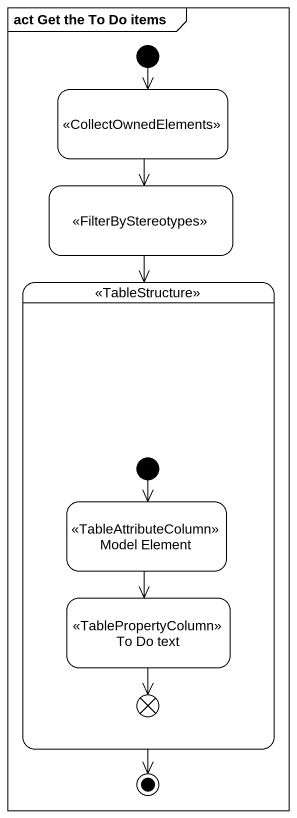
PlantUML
@startuml
mainframe act Get the To Do items
hide empty description
state " " as state1 <<CollectOwnedElements>>
state " " as state2 <<FilterByStereotypes>>
state " " as state3 <<TableStructure>> {
  state "Model Element" as Model_Element <<TableAttributeColumn>>
  state "To Do text" as To_Do_text <<TablePropertyColumn>>
  state flowfinal1 <<end>>
  [*] --> Model_Element
}
[*] --> state1
state1 --> state2
state2 --> state3
Model_Element --> To_Do_text
To_Do_text --> flowfinal1
state3 --> [*]
@enduml
